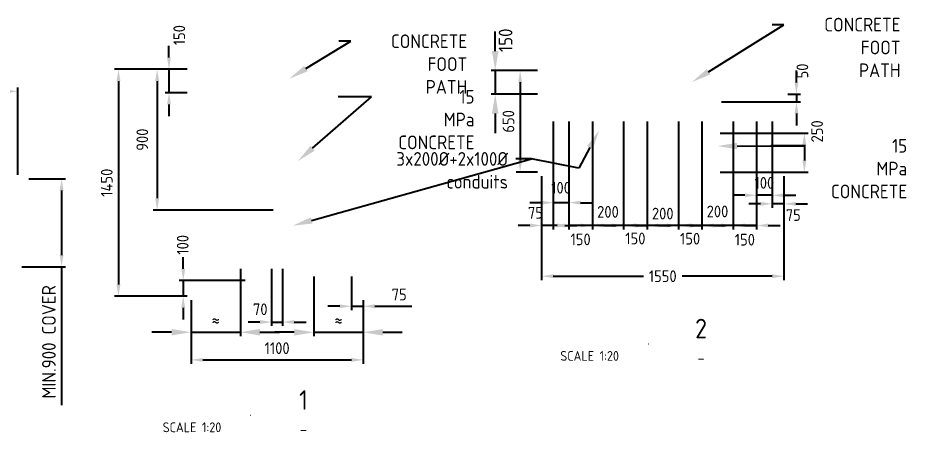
# Paper-space layout 'SHEET (5)' of a CAD drawing. Header units: metres. Extents: x -9 to 1337, y -9 to 581.
# Drawn here: x 1238.62 to 1244.31, y 65.1 to 67.75 of the extents above; entities that cross this region are included whole.
import ezdxf
from ezdxf import colors
from ezdxf.entities.mleader import LeaderData, LeaderLine
from ezdxf.enums import TextEntityAlignment as Align
from ezdxf.math import Vec2, Vec3

# ---------------------------------------------------------------- set-up
doc = ezdxf.new("R2010")
doc.units = ezdxf.units.M
for name, color, linetype in [('_symbol', 7, 'Continuous'), ('_User Miscellaneous1', 7, 'Continuous'), ('_User Miscellaneous1 @ 0.025', 7, 'Continuous'), ('C-ANNO-TEXT-WIPE', 7, 'Continuous')]:
    doc.layers.add(name, color=color, linetype=linetype)
doc.layers.add('C-ANNO-TEXT', color=254, linetype='Continuous', lineweight=0)
doc.styles.add('IsoCP', font='isocp.shx')
doc.dimstyles.new('NWRL Standard', dxfattribs={"dimtxt": 3.5, "dimasz": 3, "dimexe": 1, "dimexo": 1, "dimgap": 1.5, "dimtad": 1, "dimdec": 0, "dimlfac": 1000, "dimzin": 0, "dimdsep": 46, "dimtxsty": 'IsoCP', "dimcen": 0, "dimdle": 2, "dimclrd": 256, "dimclre": 256, "dimclrt": 7, "dimadec": 0, "dimazin": 0, "dimtfac": 1, "dimtdec": 0, "dimtmove": 0, "dimatfit": 2, "dimfxl": 1, "dimtolj": 1, "dimtzin": 0, "dimarcsym": 0})

# ---------------------------------------------------------------- blocks, each defined once
blk = doc.blocks.new('*D204')
at = {"layer": '_User Miscellaneous1', "lineweight": -2, "transparency": 16777216}
for p, q in [((1239.7067, 67.4233), (1239.2425, 67.4233)), ((1239.2675, 67.3483), (1239.2675, 66.0481)), ((1239.7067, 65.9731), (1239.2425, 65.9731))]:
    blk.add_line(p, q, dxfattribs=at)
at = {"layer": '_User Miscellaneous1', "transparency": 16777216}
for points in [[(1239.255, 67.3483), (1239.28, 67.3483), (1239.2675, 67.4233)], [(1239.255, 66.0481), (1239.28, 66.0481), (1239.2675, 65.9731)]]:
    blk.add_solid(points, dxfattribs=at)
at = {"layer": 'Defpoints', "color": 0, "transparency": 16777216}
for p in [(1239.7317, 67.4233), (1239.2675, 65.9731), (1239.7317, 65.9731)]:
    blk.add_point(p, dxfattribs=at)
at = {"layer": '_User Miscellaneous1', "color": 7, "transparency": 16777216, "insert": (1239.1925, 66.6982), "char_height": 0.075, "attachment_point": 5, "rotation": 90, "style": 'IsoCP'}
blk.add_mtext('\\A1;1450', dxfattribs=at)
blk = doc.blocks.new('*D205')
at = {"layer": '_User Miscellaneous1', "lineweight": -2, "transparency": 16777216}
for p, q in [((1239.5903, 67.4983), (1239.5903, 67.5733)), ((1239.7067, 67.4233), (1239.5653, 67.4233)), ((1239.5903, 67.4233), (1239.5903, 67.2733)), ((1239.7067, 67.2733), (1239.5653, 67.2733)), ((1239.5903, 67.1983), (1239.5903, 67.1233))]:
    blk.add_line(p, q, dxfattribs=at)
at = {"layer": '_User Miscellaneous1', "transparency": 16777216}
for points in [[(1239.5778, 67.4983), (1239.6028, 67.4983), (1239.5903, 67.4233)], [(1239.5778, 67.1983), (1239.6028, 67.1983), (1239.5903, 67.2733)]]:
    blk.add_solid(points, dxfattribs=at)
at = {"layer": 'Defpoints', "color": 0, "transparency": 16777216}
for p in [(1239.7317, 67.4233), (1239.5903, 67.2733), (1239.7317, 67.2733)]:
    blk.add_point(p, dxfattribs=at)
at = {"layer": '_User Miscellaneous1', "color": 7, "transparency": 16777216, "insert": (1239.656, 67.6417), "char_height": 0.075, "attachment_point": 5, "rotation": 90, "style": 'IsoCP'}
blk.add_mtext('\\A1;150', dxfattribs=at)
blk = doc.blocks.new('*D206')
at = {"layer": '_User Miscellaneous1', "lineweight": -2, "transparency": 16777216}
for p, q in [((1239.6814, 66.1481), (1239.6814, 66.2231)), ((1240.0764, 66.0731), (1239.6564, 66.0731)), ((1239.6814, 66.0731), (1239.6814, 65.9731)), ((1239.7067, 65.9731), (1239.6564, 65.9731)), ((1239.6814, 65.8981), (1239.6814, 65.8231))]:
    blk.add_line(p, q, dxfattribs=at)
at = {"layer": '_User Miscellaneous1', "transparency": 16777216}
for points in [[(1239.6689, 66.1481), (1239.6939, 66.1481), (1239.6814, 66.0731)], [(1239.6689, 65.8981), (1239.6939, 65.8981), (1239.6814, 65.9731)]]:
    blk.add_solid(points, dxfattribs=at)
at = {"layer": 'Defpoints', "color": 0, "transparency": 16777216}
for p in [(1240.1014, 66.0731), (1239.6814, 65.9731), (1239.7317, 65.9731)]:
    blk.add_point(p, dxfattribs=at)
at = {"layer": '_User Miscellaneous1', "color": 7, "transparency": 16777216, "insert": (1239.6781, 66.3013), "char_height": 0.075, "attachment_point": 5, "rotation": 90, "style": 'IsoCP'}
blk.add_mtext('\\A1;100', dxfattribs=at)
blk = doc.blocks.new('*D207')
at = {"layer": '_User Miscellaneous1', "lineweight": -2, "transparency": 16777216}
for p, q in [((1241.9469, 67.4152), (1241.8104, 67.4152)), ((1241.8354, 67.3402), (1241.8354, 66.8405)), ((1241.9471, 66.7655), (1241.8104, 66.7655))]:
    blk.add_line(p, q, dxfattribs=at)
at = {"layer": '_User Miscellaneous1', "transparency": 16777216}
for points in [[(1241.8229, 67.3402), (1241.8479, 67.3402), (1241.8354, 67.4152)], [(1241.8229, 66.8405), (1241.8479, 66.8405), (1241.8354, 66.7655)]]:
    blk.add_solid(points, dxfattribs=at)
at = {"layer": 'Defpoints', "color": 0, "transparency": 16777216}
for p in [(1241.9719, 67.4152), (1241.8354, 66.7655), (1241.9721, 66.7655)]:
    blk.add_point(p, dxfattribs=at)
at = {"layer": '_User Miscellaneous1', "color": 7, "transparency": 16777216, "insert": (1241.7604, 67.0903), "char_height": 0.075, "attachment_point": 5, "rotation": 90, "style": 'IsoCP'}
blk.add_mtext('\\A1;650', dxfattribs=at)
blk = doc.blocks.new('*D208')
at = {"layer": '_User Miscellaneous1', "lineweight": -2, "transparency": 16777216}
for p, q in [((1241.9719, 66.7405), (1241.9719, 66.0753)), ((1243.5219, 66.7405), (1243.5219, 66.0753)), ((1242.0469, 66.1003), (1242.6231, 66.1003)), ((1243.4469, 66.1003), (1242.8707, 66.1003))]:
    blk.add_line(p, q, dxfattribs=at)
at = {"layer": '_User Miscellaneous1', "transparency": 16777216}
for points in [[(1242.0469, 66.1128), (1242.0469, 66.0878), (1241.9719, 66.1003)], [(1243.4469, 66.1128), (1243.4469, 66.0878), (1243.5219, 66.1003)]]:
    blk.add_solid(points, dxfattribs=at)
at = {"layer": 'Defpoints', "color": 0, "transparency": 16777216}
for p in [(1241.9719, 66.7655), (1243.5219, 66.7655), (1243.5219, 66.1003)]:
    blk.add_point(p, dxfattribs=at)
at = {"layer": '_User Miscellaneous1', "color": 7, "transparency": 16777216, "insert": (1242.7469, 66.1003), "char_height": 0.075, "attachment_point": 5, "style": 'IsoCP'}
blk.add_mtext('\\A1;1550', dxfattribs=at)
blk = doc.blocks.new('*D209')
at = {"layer": '_User Miscellaneous1', "lineweight": -2, "transparency": 16777216}
for p, q in [((1239.7317, 65.9481), (1239.7317, 65.5402)), ((1240.8317, 65.9481), (1240.8317, 65.5402)), ((1239.8067, 65.5652), (1240.7567, 65.5652))]:
    blk.add_line(p, q, dxfattribs=at)
at = {"layer": '_User Miscellaneous1', "transparency": 16777216}
for points in [[(1239.8067, 65.5777), (1239.8067, 65.5527), (1239.7317, 65.5652)], [(1240.7567, 65.5777), (1240.7567, 65.5527), (1240.8317, 65.5652)]]:
    blk.add_solid(points, dxfattribs=at)
at = {"layer": 'Defpoints', "color": 0, "transparency": 16777216}
for p in [(1239.7317, 65.9731), (1240.8317, 65.9731), (1240.8317, 65.5652)]:
    blk.add_point(p, dxfattribs=at)
at = {"layer": '_User Miscellaneous1', "color": 7, "transparency": 16777216, "insert": (1240.2817, 65.6402), "char_height": 0.075, "attachment_point": 5, "style": 'IsoCP'}
blk.add_mtext('\\A1;1100', dxfattribs=at)
blk = doc.blocks.new('*D210')
at = {"layer": '_User Miscellaneous1', "lineweight": -2, "transparency": 16777216}
for p, q in [((1243.1142, 67.0155), (1243.6774, 67.0155)), ((1243.6524, 66.9405), (1243.6524, 66.8402)), ((1243.1142, 66.7652), (1243.6774, 66.7652))]:
    blk.add_line(p, q, dxfattribs=at)
at = {"layer": '_User Miscellaneous1', "transparency": 16777216}
for points in [[(1243.6399, 66.9405), (1243.6649, 66.9405), (1243.6524, 67.0155)], [(1243.6399, 66.8402), (1243.6649, 66.8402), (1243.6524, 66.7652)]]:
    blk.add_solid(points, dxfattribs=at)
at = {"layer": 'Defpoints', "color": 0, "transparency": 16777216}
for p in [(1243.0892, 67.0155), (1243.0892, 66.7652), (1243.6524, 66.7652)]:
    blk.add_point(p, dxfattribs=at)
at = {"layer": '_User Miscellaneous1', "color": 7, "transparency": 16777216, "insert": (1243.7336, 67.0265), "char_height": 0.075, "attachment_point": 5, "rotation": 90, "style": 'IsoCP'}
blk.add_mtext('\\A1;250', dxfattribs=at)
blk = doc.blocks.new('*D211')
at = {"layer": '_User Miscellaneous1', "lineweight": -2, "transparency": 16777216}
for p, q in [((1243.4469, 67.0902), (1243.4469, 66.5382)), ((1243.5219, 66.7405), (1243.5219, 66.5382)), ((1243.3719, 66.5632), (1243.2969, 66.5632)), ((1243.5219, 66.5632), (1243.4469, 66.5632)), ((1243.5969, 66.5632), (1243.6719, 66.5632))]:
    blk.add_line(p, q, dxfattribs=at)
at = {"layer": '_User Miscellaneous1', "transparency": 16777216}
for points in [[(1243.3719, 66.5757), (1243.3719, 66.5507), (1243.4469, 66.5632)], [(1243.5969, 66.5757), (1243.5969, 66.5507), (1243.5219, 66.5632)]]:
    blk.add_solid(points, dxfattribs=at)
at = {"layer": 'Defpoints', "color": 0, "transparency": 16777216}
for p in [(1243.4469, 67.1152), (1243.5219, 66.7655), (1243.4469, 66.5632)]:
    blk.add_point(p, dxfattribs=at)
at = {"layer": '_User Miscellaneous1', "color": 7, "transparency": 16777216, "insert": (1243.5815, 66.4914), "char_height": 0.075, "attachment_point": 5, "style": 'IsoCP'}
blk.add_mtext('\\A1;75', dxfattribs=at)
blk = doc.blocks.new('*D212')
at = {"layer": '_User Miscellaneous1', "lineweight": -2, "transparency": 16777216}
for p, q in [((1243.3469, 67.0902), (1243.3469, 66.5926)), ((1243.4469, 67.0902), (1243.4469, 66.5926)), ((1243.2719, 66.6176), (1243.1969, 66.6176)), ((1243.4469, 66.6176), (1243.3469, 66.6176)), ((1243.5219, 66.6176), (1243.5969, 66.6176))]:
    blk.add_line(p, q, dxfattribs=at)
at = {"layer": '_User Miscellaneous1', "transparency": 16777216}
for points in [[(1243.2719, 66.6301), (1243.2719, 66.6051), (1243.3469, 66.6176)], [(1243.5219, 66.6301), (1243.5219, 66.6051), (1243.4469, 66.6176)]]:
    blk.add_solid(points, dxfattribs=at)
at = {"layer": 'Defpoints', "color": 0, "transparency": 16777216}
for p in [(1243.3469, 67.1152), (1243.4469, 67.1152), (1243.3469, 66.6176)]:
    blk.add_point(p, dxfattribs=at)
at = {"layer": '_User Miscellaneous1', "color": 7, "transparency": 16777216, "insert": (1243.3969, 66.6972), "char_height": 0.075, "attachment_point": 5, "style": 'IsoCP'}
blk.add_mtext('\\A1;100', dxfattribs=at)
blk = doc.blocks.new('*D213')
at = {"layer": '_User Miscellaneous1', "lineweight": -2, "transparency": 16777216}
for p, q in [((1243.1969, 67.0902), (1243.1969, 66.3995)), ((1243.3469, 66.9905), (1243.3469, 66.3995)), ((1243.1219, 66.4245), (1243.0469, 66.4245)), ((1243.3469, 66.4245), (1243.1969, 66.4245)), ((1243.4219, 66.4245), (1243.4969, 66.4245))]:
    blk.add_line(p, q, dxfattribs=at)
at = {"layer": '_User Miscellaneous1', "transparency": 16777216}
for points in [[(1243.1219, 66.437), (1243.1219, 66.412), (1243.1969, 66.4245)], [(1243.4219, 66.437), (1243.4219, 66.412), (1243.3469, 66.4245)]]:
    blk.add_solid(points, dxfattribs=at)
at = {"layer": 'Defpoints', "color": 0, "transparency": 16777216}
for p in [(1243.1969, 67.1152), (1243.3469, 67.0155), (1243.1969, 66.4245)]:
    blk.add_point(p, dxfattribs=at)
at = {"layer": '_User Miscellaneous1', "color": 7, "transparency": 16777216, "insert": (1243.2719, 66.3339), "char_height": 0.075, "attachment_point": 5, "style": 'IsoCP'}
blk.add_mtext('\\A1;150', dxfattribs=at)
blk = doc.blocks.new('*D214')
at = {"layer": '_User Miscellaneous1', "lineweight": -2, "transparency": 16777216}
for p, q in [((1242.9969, 67.0902), (1242.9969, 66.3995)), ((1243.1969, 67.0902), (1243.1969, 66.3995)), ((1242.9219, 66.4245), (1242.8469, 66.4245)), ((1243.1969, 66.4245), (1242.9969, 66.4245)), ((1243.2719, 66.4245), (1243.3469, 66.4245))]:
    blk.add_line(p, q, dxfattribs=at)
at = {"layer": '_User Miscellaneous1', "transparency": 16777216}
for points in [[(1242.9219, 66.437), (1242.9219, 66.412), (1242.9969, 66.4245)], [(1243.2719, 66.437), (1243.2719, 66.412), (1243.1969, 66.4245)]]:
    blk.add_solid(points, dxfattribs=at)
at = {"layer": 'Defpoints', "color": 0, "transparency": 16777216}
for p in [(1242.9969, 67.1152), (1243.1969, 67.1152), (1242.9969, 66.4245)]:
    blk.add_point(p, dxfattribs=at)
at = {"layer": '_User Miscellaneous1', "color": 7, "transparency": 16777216, "insert": (1243.0969, 66.5143), "char_height": 0.075, "attachment_point": 5, "style": 'IsoCP'}
blk.add_mtext('\\A1;200', dxfattribs=at)
blk = doc.blocks.new('*D215')
at = {"layer": '_User Miscellaneous1', "lineweight": -2, "transparency": 16777216}
for p, q in [((1242.8469, 67.0902), (1242.8469, 66.3995)), ((1242.9969, 67.0902), (1242.9969, 66.3995)), ((1242.7719, 66.4245), (1242.6969, 66.4245)), ((1242.9969, 66.4245), (1242.8469, 66.4245)), ((1243.0719, 66.4245), (1243.1469, 66.4245))]:
    blk.add_line(p, q, dxfattribs=at)
at = {"layer": '_User Miscellaneous1', "transparency": 16777216}
for points in [[(1242.7719, 66.437), (1242.7719, 66.412), (1242.8469, 66.4245)], [(1243.0719, 66.437), (1243.0719, 66.412), (1242.9969, 66.4245)]]:
    blk.add_solid(points, dxfattribs=at)
at = {"layer": 'Defpoints', "color": 0, "transparency": 16777216}
for p in [(1242.8469, 67.1152), (1242.9969, 67.1152), (1242.8469, 66.4245)]:
    blk.add_point(p, dxfattribs=at)
at = {"layer": '_User Miscellaneous1', "color": 7, "transparency": 16777216, "insert": (1242.9219, 66.3402), "char_height": 0.075, "attachment_point": 5, "style": 'IsoCP'}
blk.add_mtext('\\A1;150', dxfattribs=at)
blk = doc.blocks.new('*D216')
at = {"layer": '_User Miscellaneous1', "lineweight": -2, "transparency": 16777216}
for p, q in [((1242.6469, 67.0902), (1242.6469, 66.3996)), ((1242.8469, 67.0902), (1242.8469, 66.3996)), ((1242.5719, 66.4246), (1242.4969, 66.4246)), ((1242.8469, 66.4246), (1242.6469, 66.4246)), ((1242.9219, 66.4246), (1242.9969, 66.4246))]:
    blk.add_line(p, q, dxfattribs=at)
at = {"layer": '_User Miscellaneous1', "transparency": 16777216}
for points in [[(1242.5719, 66.4371), (1242.5719, 66.4121), (1242.6469, 66.4246)], [(1242.9219, 66.4371), (1242.9219, 66.4121), (1242.8469, 66.4246)]]:
    blk.add_solid(points, dxfattribs=at)
at = {"layer": 'Defpoints', "color": 0, "transparency": 16777216}
for p in [(1242.6469, 67.1152), (1242.8469, 67.1152), (1242.6469, 66.4246)]:
    blk.add_point(p, dxfattribs=at)
at = {"layer": '_User Miscellaneous1', "color": 7, "transparency": 16777216, "insert": (1242.7469, 66.5007), "char_height": 0.075, "attachment_point": 5, "style": 'IsoCP'}
blk.add_mtext('\\A1;200', dxfattribs=at)
blk = doc.blocks.new('*D217')
at = {"layer": '_User Miscellaneous1', "lineweight": -2, "transparency": 16777216}
for p, q in [((1242.4969, 67.0902), (1242.4969, 66.3996)), ((1242.6469, 67.0902), (1242.6469, 66.3996)), ((1242.4219, 66.4246), (1242.3469, 66.4246)), ((1242.6469, 66.4246), (1242.4969, 66.4246)), ((1242.7219, 66.4246), (1242.7969, 66.4246))]:
    blk.add_line(p, q, dxfattribs=at)
at = {"layer": '_User Miscellaneous1', "transparency": 16777216}
for points in [[(1242.4219, 66.4371), (1242.4219, 66.4121), (1242.4969, 66.4246)], [(1242.7219, 66.4371), (1242.7219, 66.4121), (1242.6469, 66.4246)]]:
    blk.add_solid(points, dxfattribs=at)
at = {"layer": 'Defpoints', "color": 0, "transparency": 16777216}
for p in [(1242.4969, 67.1152), (1242.6469, 67.1152), (1242.4969, 66.4246)]:
    blk.add_point(p, dxfattribs=at)
at = {"layer": '_User Miscellaneous1', "color": 7, "transparency": 16777216, "insert": (1242.5719, 66.3416), "char_height": 0.075, "attachment_point": 5, "style": 'IsoCP'}
blk.add_mtext('\\A1;150', dxfattribs=at)
blk = doc.blocks.new('*D218')
at = {"layer": '_User Miscellaneous1', "lineweight": -2, "transparency": 16777216}
for p, q in [((1242.2969, 67.0902), (1242.2969, 66.3996)), ((1242.4969, 67.0902), (1242.4969, 66.3996)), ((1242.2219, 66.4246), (1242.1469, 66.4246)), ((1242.4969, 66.4246), (1242.2969, 66.4246)), ((1242.5719, 66.4246), (1242.6469, 66.4246))]:
    blk.add_line(p, q, dxfattribs=at)
at = {"layer": '_User Miscellaneous1', "transparency": 16777216}
for points in [[(1242.2219, 66.4371), (1242.2219, 66.4121), (1242.2969, 66.4246)], [(1242.5719, 66.4371), (1242.5719, 66.4121), (1242.4969, 66.4246)]]:
    blk.add_solid(points, dxfattribs=at)
at = {"layer": 'Defpoints', "color": 0, "transparency": 16777216}
for p in [(1242.2969, 67.1152), (1242.4969, 67.1152), (1242.2969, 66.4246)]:
    blk.add_point(p, dxfattribs=at)
at = {"layer": '_User Miscellaneous1', "color": 7, "transparency": 16777216, "insert": (1242.3969, 66.5119), "char_height": 0.075, "attachment_point": 5, "style": 'IsoCP'}
blk.add_mtext('\\A1;200', dxfattribs=at)
blk = doc.blocks.new('*D219')
at = {"layer": '_User Miscellaneous1', "lineweight": -2, "transparency": 16777216}
for p, q in [((1242.1469, 67.0902), (1242.1469, 66.3996)), ((1242.2969, 67.0902), (1242.2969, 66.3996)), ((1242.0719, 66.4246), (1241.9969, 66.4246)), ((1242.2969, 66.4246), (1242.1469, 66.4246)), ((1242.3719, 66.4246), (1242.4469, 66.4246))]:
    blk.add_line(p, q, dxfattribs=at)
at = {"layer": '_User Miscellaneous1', "transparency": 16777216}
for points in [[(1242.0719, 66.4371), (1242.0719, 66.4121), (1242.1469, 66.4246)], [(1242.3719, 66.4371), (1242.3719, 66.4121), (1242.2969, 66.4246)]]:
    blk.add_solid(points, dxfattribs=at)
at = {"layer": 'Defpoints', "color": 0, "transparency": 16777216}
for p in [(1242.1469, 67.1152), (1242.2969, 67.1152), (1242.1469, 66.4246)]:
    blk.add_point(p, dxfattribs=at)
at = {"layer": '_User Miscellaneous1', "color": 7, "transparency": 16777216, "insert": (1242.2219, 66.3358), "char_height": 0.075, "attachment_point": 5, "style": 'IsoCP'}
blk.add_mtext('\\A1;150', dxfattribs=at)
blk = doc.blocks.new('*D220')
at = {"layer": '_User Miscellaneous1', "lineweight": -2, "transparency": 16777216}
for p, q in [((1242.0469, 67.0902), (1242.0469, 66.5455)), ((1242.1469, 67.0902), (1242.1469, 66.5455)), ((1241.9719, 66.5705), (1241.8969, 66.5705)), ((1242.1469, 66.5705), (1242.0469, 66.5705)), ((1242.2219, 66.5705), (1242.2969, 66.5705))]:
    blk.add_line(p, q, dxfattribs=at)
at = {"layer": '_User Miscellaneous1', "transparency": 16777216}
for points in [[(1241.9719, 66.583), (1241.9719, 66.558), (1242.0469, 66.5705)], [(1242.2219, 66.583), (1242.2219, 66.558), (1242.1469, 66.5705)]]:
    blk.add_solid(points, dxfattribs=at)
at = {"layer": 'Defpoints', "color": 0, "transparency": 16777216}
for p in [(1242.0469, 67.1152), (1242.1469, 67.1152), (1242.0469, 66.5705)]:
    blk.add_point(p, dxfattribs=at)
at = {"layer": '_User Miscellaneous1', "color": 7, "transparency": 16777216, "insert": (1242.0969, 66.6662), "char_height": 0.075, "attachment_point": 5, "style": 'IsoCP'}
blk.add_mtext('\\A1;100', dxfattribs=at)
blk = doc.blocks.new('*D221')
at = {"layer": '_User Miscellaneous1', "lineweight": -2, "transparency": 16777216}
for p, q in [((1242.0469, 67.0902), (1242.0469, 66.3996)), ((1241.9719, 66.7405), (1241.9719, 66.3996)), ((1241.8969, 66.4246), (1241.8219, 66.4246)), ((1242.0469, 66.4246), (1241.9719, 66.4246)), ((1242.1219, 66.4246), (1242.1969, 66.4246))]:
    blk.add_line(p, q, dxfattribs=at)
at = {"layer": '_User Miscellaneous1', "transparency": 16777216}
for points in [[(1241.8969, 66.4371), (1241.8969, 66.4121), (1241.9719, 66.4246)], [(1242.1219, 66.4371), (1242.1219, 66.4121), (1242.0469, 66.4246)]]:
    blk.add_solid(points, dxfattribs=at)
at = {"layer": 'Defpoints', "color": 0, "transparency": 16777216}
for p in [(1242.0469, 67.1152), (1241.9719, 66.7655), (1241.9719, 66.4246)]:
    blk.add_point(p, dxfattribs=at)
at = {"layer": '_User Miscellaneous1', "color": 7, "transparency": 16777216, "insert": (1241.933, 66.5058), "char_height": 0.075, "attachment_point": 5, "style": 'IsoCP'}
blk.add_mtext('\\A1;75', dxfattribs=at)
blk = doc.blocks.new('*D222')
at = {"layer": '_User Miscellaneous1', "lineweight": -2, "transparency": 16777216}
for p, q in [((1241.676, 67.5402), (1241.676, 67.6652)), ((1241.9469, 67.4152), (1241.651, 67.4152)), ((1241.676, 67.4152), (1241.676, 67.2652)), ((1241.9469, 67.2652), (1241.651, 67.2652)), ((1241.676, 67.1402), (1241.676, 67.0152))]:
    blk.add_line(p, q, dxfattribs=at)
at = {"layer": '_User Miscellaneous1', "transparency": 16777216}
for points in [[(1241.6552, 67.5402), (1241.6969, 67.5402), (1241.676, 67.4152)], [(1241.6552, 67.1402), (1241.6969, 67.1402), (1241.676, 67.2652)]]:
    blk.add_solid(points, dxfattribs=at)
at = {"layer": 'Defpoints', "color": 0, "transparency": 16777216}
for p in [(1241.9719, 67.4152), (1241.676, 67.2652), (1241.9719, 67.2652)]:
    blk.add_point(p, dxfattribs=at)
at = {"layer": '_User Miscellaneous1', "color": 7, "transparency": 16777216, "insert": (1241.7421, 67.6089), "char_height": 0.0875, "attachment_point": 5, "rotation": 90, "style": 'IsoCP'}
blk.add_mtext('\\A1;150', dxfattribs=at)
blk = doc.blocks.new('*D223')
at = {"layer": '_User Miscellaneous1', "lineweight": -2, "transparency": 16777216}
for p, q in [((1239.7067, 67.4233), (1239.4896, 67.4233)), ((1239.5146, 67.3483), (1239.5146, 66.5983)), ((1240.2567, 66.5233), (1239.4896, 66.5233))]:
    blk.add_line(p, q, dxfattribs=at)
at = {"layer": '_User Miscellaneous1', "transparency": 16777216}
for points in [[(1239.5021, 67.3483), (1239.5271, 67.3483), (1239.5146, 67.4233)], [(1239.5021, 66.5983), (1239.5271, 66.5983), (1239.5146, 66.5233)]]:
    blk.add_solid(points, dxfattribs=at)
at = {"layer": 'Defpoints', "color": 0, "transparency": 16777216}
for p in [(1239.7317, 67.4233), (1239.5146, 66.5233), (1240.2817, 66.5233)]:
    blk.add_point(p, dxfattribs=at)
at = {"layer": '_User Miscellaneous1', "color": 7, "transparency": 16777216, "insert": (1239.4197, 66.9733), "char_height": 0.075, "attachment_point": 5, "rotation": 90, "style": 'IsoCP'}
blk.add_mtext('\\A1;900', dxfattribs=at)
blk = doc.blocks.new('*D224')
at = {"layer": '_User Miscellaneous1', "lineweight": -2, "transparency": 16777216}
for p, q in [((1240.2466, 66.1481), (1240.2466, 65.7824)), ((1240.3167, 66.1481), (1240.3167, 65.7824)), ((1240.1716, 65.8074), (1240.0966, 65.8074)), ((1240.2466, 65.8074), (1240.3167, 65.8074)), ((1240.3917, 65.8074), (1240.4667, 65.8074))]:
    blk.add_line(p, q, dxfattribs=at)
at = {"layer": '_User Miscellaneous1', "transparency": 16777216}
for points in [[(1240.1716, 65.8199), (1240.1716, 65.7949), (1240.2466, 65.8074)], [(1240.3917, 65.8199), (1240.3917, 65.7949), (1240.3167, 65.8074)]]:
    blk.add_solid(points, dxfattribs=at)
at = {"layer": 'Defpoints', "color": 0, "transparency": 16777216}
for p in [(1240.2466, 66.1731), (1240.3167, 66.1731), (1240.3167, 65.8074)]:
    blk.add_point(p, dxfattribs=at)
at = {"layer": '_User Miscellaneous1', "color": 7, "transparency": 16777216, "insert": (1240.1737, 65.8889), "char_height": 0.075, "attachment_point": 5, "style": 'IsoCP'}
blk.add_mtext('\\A1;70', dxfattribs=at)
blk = doc.blocks.new('*D225')
at = {"layer": '_User Miscellaneous1', "lineweight": -2, "transparency": 16777216}
for p, q in [((1240.7567, 66.0979), (1240.7567, 65.8831)), ((1240.6817, 65.9081), (1240.6067, 65.9081)), ((1240.7567, 65.9081), (1240.8317, 65.9081)), ((1240.8317, 65.9481), (1240.8317, 65.8831)), ((1240.9067, 65.9081), (1241.1423, 65.9081))]:
    blk.add_line(p, q, dxfattribs=at)
at = {"layer": '_User Miscellaneous1', "transparency": 16777216}
for points in [[(1240.6817, 65.9206), (1240.6817, 65.8956), (1240.7567, 65.9081)], [(1240.9067, 65.9206), (1240.9067, 65.8956), (1240.8317, 65.9081)]]:
    blk.add_solid(points, dxfattribs=at)
at = {"layer": 'Defpoints', "color": 0, "transparency": 16777216}
for p in [(1240.7567, 66.1229), (1240.8317, 65.9731), (1240.8317, 65.9081)]:
    blk.add_point(p, dxfattribs=at)
at = {"layer": '_User Miscellaneous1', "color": 7, "transparency": 16777216, "insert": (1241.062, 65.9831), "char_height": 0.075, "attachment_point": 5, "style": 'IsoCP'}
blk.add_mtext('\\A1;75', dxfattribs=at)
blk = doc.blocks.new('*D226')
at = {"layer": '_User Miscellaneous1', "lineweight": -2, "transparency": 16777216}
for p, q in [((1240.5167, 66.0981), (1240.5167, 65.7167)), ((1240.8317, 65.9481), (1240.8317, 65.7167)), ((1240.3917, 65.7417), (1240.2667, 65.7417)), ((1240.5167, 65.7417), (1240.8317, 65.7417)), ((1240.9567, 65.7417), (1241.0817, 65.7417))]:
    blk.add_line(p, q, dxfattribs=at)
at = {"layer": '_User Miscellaneous1', "transparency": 16777216}
for points in [[(1240.3917, 65.7626), (1240.3917, 65.7209), (1240.5167, 65.7417)], [(1240.9567, 65.7626), (1240.9567, 65.7209), (1240.8317, 65.7417)]]:
    blk.add_solid(points, dxfattribs=at)
at = {"layer": 'Defpoints', "color": 0, "transparency": 16777216}
for p in [(1240.5167, 66.1231), (1240.8317, 65.9731), (1240.8317, 65.7417)]:
    blk.add_point(p, dxfattribs=at)
at = {"layer": '_User Miscellaneous1', "color": 7, "transparency": 16777216, "insert": (1240.6742, 65.823), "char_height": 0.0875, "attachment_point": 5, "style": 'IsoCP'}
blk.add_mtext('\\A1;≈', dxfattribs=at)
blk = doc.blocks.new('*D227')
at = {"layer": '_User Miscellaneous1', "lineweight": -2, "transparency": 16777216}
for p, q in [((1240.0466, 66.1481), (1240.0466, 65.7172)), ((1239.7317, 65.9481), (1239.7317, 65.7172)), ((1239.6067, 65.7422), (1239.4817, 65.7422)), ((1239.7317, 65.7422), (1240.0466, 65.7422)), ((1240.1716, 65.7422), (1240.2966, 65.7422))]:
    blk.add_line(p, q, dxfattribs=at)
at = {"layer": '_User Miscellaneous1', "transparency": 16777216}
for points in [[(1239.6067, 65.763), (1239.6067, 65.7214), (1239.7317, 65.7422)], [(1240.1716, 65.763), (1240.1716, 65.7214), (1240.0466, 65.7422)]]:
    blk.add_solid(points, dxfattribs=at)
at = {"layer": 'Defpoints', "color": 0, "transparency": 16777216}
for p in [(1240.0466, 66.1731), (1239.7317, 65.9731), (1240.0466, 65.7422)]:
    blk.add_point(p, dxfattribs=at)
at = {"layer": '_User Miscellaneous1', "color": 7, "transparency": 16777216, "insert": (1239.8891, 65.8234), "char_height": 0.0875, "attachment_point": 5, "style": 'IsoCP'}
blk.add_mtext('\\A1;≈', dxfattribs=at)
blk = doc.blocks.new('sym_section')
at = {"layer": 'C-ANNO-TEXT', "color": 1}
blk.add_line((0.04, 0), (0, 0), dxfattribs=at)
blk.add_circle((0.04, 0), 0.009, dxfattribs=at)
at = {"layer": 'C-ANNO-TEXT', "color": 1, "style": 'IsoCP'}
blk.add_text('SECTION', height=0.005, dxfattribs=at).set_placement((0, 0))
blk.add_attdef('PREFIX', text='', height=0.005, dxfattribs=at).set_placement((0, 0), align=Align.RIGHT)
blk.add_attdef('SECTION-LETTER', text='', height=0.005, dxfattribs=at).set_placement((0.04, 0), align=Align.MIDDLE)
for height in [0.005, 0.000005]:
    blk.add_attdef('SUFFIX', (0.04, 0), '', height=height, dxfattribs=at)
at = {"layer": 'C-ANNO-TEXT', "style": 'IsoCP'}
blk.add_attdef('SCALE', (0, -0.01), '', height=0.0035, dxfattribs=at)
at = {"layer": 'C-ANNO-TEXT', "color": 7, "style": 'IsoCP'}
blk.add_attdef('PLAN-NO.', text='', height=0.0025, dxfattribs=at).set_placement((0.04, 0), align=Align.MIDDLE)
blk = doc.blocks.new('*D255')
at = {"layer": '_User Miscellaneous1', "lineweight": -2, "transparency": 16777216}
for p, q in [((1243.6017, 67.3399), (1243.6017, 67.4149)), ((1243.1219, 67.2149), (1243.6267, 67.2149)), ((1243.5469, 67.2649), (1243.6267, 67.2649)), ((1243.6017, 67.2649), (1243.6017, 67.2149)), ((1243.6017, 67.1399), (1243.6017, 67.0649))]:
    blk.add_line(p, q, dxfattribs=at)
at = {"layer": '_User Miscellaneous1', "transparency": 16777216}
for points in [[(1243.5892, 67.3399), (1243.6142, 67.3399), (1243.6017, 67.2649)], [(1243.5892, 67.1399), (1243.6142, 67.1399), (1243.6017, 67.2149)]]:
    blk.add_solid(points, dxfattribs=at)
at = {"layer": 'Defpoints', "color": 0, "transparency": 16777216}
for p in [(1243.0969, 67.2149), (1243.5219, 67.2649), (1243.6017, 67.2149)]:
    blk.add_point(p, dxfattribs=at)
at = {"layer": '_User Miscellaneous1', "color": 7, "transparency": 16777216, "insert": (1243.6397, 67.4125), "char_height": 0.075, "attachment_point": 5, "rotation": 90, "style": 'IsoCP'}
blk.add_mtext('\\A1;50', dxfattribs=at)
blk = doc.blocks.new('*D265')
at = {"layer": '_User Miscellaneous1', "lineweight": -2, "transparency": 16777216}
for p, q in [((1238.6954, 66.723), (1238.9289, 66.723)), ((1238.9039, 66.648), (1238.9039, 66.2358)), ((1238.6487, 66.1608), (1238.9289, 66.1608)), ((1238.9039, 66.1608), (1238.9039, 65.2755))]:
    blk.add_line(p, q, dxfattribs=at)
at = {"layer": '_User Miscellaneous1', "transparency": 16777216}
for points in [[(1238.8914, 66.648), (1238.9164, 66.648), (1238.9039, 66.723)], [(1238.8914, 66.2358), (1238.9164, 66.2358), (1238.9039, 66.1608)]]:
    blk.add_solid(points, dxfattribs=at)
at = {"layer": 'Defpoints', "color": 0, "transparency": 16777216}
for p in [(1238.6704, 66.723), (1238.6237, 66.1608), (1238.9039, 66.1608)]:
    blk.add_point(p, dxfattribs=at)
at = {"layer": '_User Miscellaneous1', "color": 7, "transparency": 16777216, "insert": (1238.8227, 65.6806), "char_height": 0.0875, "attachment_point": 5, "rotation": 90, "style": 'IsoCP'}
blk.add_mtext('\\A1;MIN.900 COVER', dxfattribs=at)
blk = doc.blocks.new('*D268')
at = {"layer": '_User Miscellaneous1', "lineweight": -2, "transparency": 16777216}
for p, q in [((1235.4629, 67.2823), (1235.5066, 67.3479)), ((1235.5066, 67.3479), (1235.5504, 67.2167)), ((1232.3758, 66.748), (1232.3758, 67.3073)), ((1232.4508, 67.2823), (1235.4629, 67.2823)), ((1235.5504, 67.2167), (1235.5941, 67.2823)), ((1235.5941, 67.2823), (1238.5487, 67.2823)), ((1238.6237, 66.748), (1238.6237, 67.3073))]:
    blk.add_line(p, q, dxfattribs=at)
at = {"layer": '_User Miscellaneous1', "transparency": 16777216}
for points in [[(1232.4508, 67.2948), (1232.4508, 67.2698), (1232.3758, 67.2823)], [(1238.5487, 67.2948), (1238.5487, 67.2698), (1238.6237, 67.2823)]]:
    blk.add_solid(points, dxfattribs=at)
at = {"layer": 'Defpoints', "color": 0, "transparency": 16777216}
for p in [(1238.6237, 67.2823), (1232.3758, 66.723), (1238.6237, 66.723)]:
    blk.add_point(p, dxfattribs=at)
at = {"layer": '_User Miscellaneous1', "color": 7, "transparency": 16777216, "insert": (1235.4998, 67.3636), "char_height": 0.0875, "attachment_point": 5, "style": 'IsoCP'}
blk.add_mtext('\\A1;10000', dxfattribs=at)

psp = doc.layouts.new('SHEET (5)')

# ---------------------------------------------------------------- block references
at = {"layer": '_User Miscellaneous1 @ 0.025'}
ref = psp.add_blockref('sym_section', (1242.6546, 65.66566), dxfattribs=dict(at, xscale=0.02500000000000001, yscale=0.02500000000000001, zscale=0.02500000000000001))
ref.add_attrib('PREFIX', '%%U', dxfattribs={"layer": '_symbol', "color": 1, "height": 0.125, "style": 'IsoCP'}).set_placement((1242.11085, 65.69066), align=Align.BOTTOM_RIGHT)
ref.add_attrib('SECTION-NO.', '2', dxfattribs={"layer": '_symbol', "color": 1, "height": 0.125, "style": 'IsoCP'}).set_placement((1242.9921, 65.76566), align=Align.MIDDLE)
ref.add_attrib('PLAN-NO.', '-', dxfattribs={"layer": '_symbol', "color": 7, "height": 0.075, "style": 'IsoCP'}).set_placement((1242.9921, 65.57816), align=Align.MIDDLE)
ref.add_attrib('SUFFIX', '%%U', dxfattribs={"layer": '_symbol', "color": 1, "height": 0.125, "style": 'IsoCP'}).set_placement((1243.2171, 65.69066), align=Align.BOTTOM_LEFT)
ref.add_attrib('SCALE', 'SCALE 1:20', dxfattribs={"layer": '_symbol', "color": 7, "height": 0.0625, "style": 'IsoCP'}).set_placement((1242.0921, 65.54066), align=Align.BOTTOM_LEFT)
ref = psp.add_blockref('sym_section', (1240.11252, 65.2092), dxfattribs=dict(at, xscale=0.02500000000000001, yscale=0.02500000000000001, zscale=0.02500000000000001))
ref.add_attrib('PREFIX', '%%U', dxfattribs={"layer": '_symbol', "color": 1, "height": 0.125, "style": 'IsoCP'}).set_placement((1239.56877, 65.2342), align=Align.BOTTOM_RIGHT)
ref.add_attrib('SECTION-NO.', '1', dxfattribs={"layer": '_symbol', "color": 1, "height": 0.125, "style": 'IsoCP'}).set_placement((1240.45002, 65.3092), align=Align.MIDDLE)
ref.add_attrib('PLAN-NO.', '-', dxfattribs={"layer": '_symbol', "color": 7, "height": 0.075, "style": 'IsoCP'}).set_placement((1240.45002, 65.1217), align=Align.MIDDLE)
ref.add_attrib('SUFFIX', '%%U', dxfattribs={"layer": '_symbol', "color": 1, "height": 0.125, "style": 'IsoCP'}).set_placement((1240.67502, 65.2342), align=Align.BOTTOM_LEFT)
ref.add_attrib('SCALE', 'SCALE 1:20', dxfattribs={"layer": '_symbol', "color": 7, "height": 0.0625, "style": 'IsoCP'}).set_placement((1239.55002, 65.0842), align=Align.BOTTOM_LEFT)

# ---------------------------------------------------------------- dimensions: what is measured, and where the dimension line sits
at = {"layer": '_User Miscellaneous1'}
for base, p1, p2, picture, middle in [((1239.59026, 67.27329), (1239.73167, 67.42329), (1239.73167, 67.27329), '*D205', (1239.656, 67.64167)), ((1243.60169, 67.21492), (1243.52188, 67.26492), (1243.09688, 67.21492), '*D255', (1243.63972, 67.41245)), ((1239.26749, 65.97311), (1239.73167, 67.42329), (1239.73167, 65.97311), '*D204', (1239.26749, 66.6982)), ((1239.5146, 66.52329), (1239.73167, 67.42329), (1240.28168, 66.52329), '*D223', (1239.4197, 66.97329)), ((1243.65236, 66.76517), (1243.08921, 67.0155), (1243.08921, 66.76517), '*D210', (1243.73361, 67.0265)), ((1239.68137, 65.97311), (1240.10139, 66.07311), (1239.73167, 65.97311), '*D206', (1239.67805, 66.30131))]:
    dim = psp.add_linear_dim(base=base, p1=p1, p2=p2, angle=270, dimstyle='NWRL Standard', override={"dimtxt": 3, "dimtmove": 2}, dxfattribs=at)
    dim.commit()
    dim.dimension.update_dxf_attribs({"geometry": picture, "text_midpoint": middle, "dimtype": 160})
at = {"layer": '_User Miscellaneous1', "color": 7}
dim = psp.add_linear_dim(base=(1241.67602, 67.26517), p1=(1241.97188, 67.41517), p2=(1241.97188, 67.26517), angle=270, dimstyle='NWRL Standard', override={"dimscale": 0.025, "dimasz": 5, "dimtmove": 2}, dxfattribs=at)
dim.commit()
dim.dimension.update_dxf_attribs({"geometry": '*D222', "text_midpoint": (1241.74212, 67.60894), "dimtype": 160})
at = {"layer": '_User Miscellaneous1'}
dim = psp.add_linear_dim(base=(1238.62374, 67.28231), p1=(1232.37579, 66.72302), p2=(1238.62374, 66.72302), text='10000', dimstyle='NWRL Standard', dxfattribs=at)
dim.commit()
dim.dimension.update_dxf_attribs({"geometry": '*D268', "text_midpoint": (1235.49976, 67.36356)})
dim = psp.add_linear_dim(base=(1241.8354, 66.76549), p1=(1241.97188, 67.41517), p2=(1241.97205, 66.76549), angle=270, dimstyle='NWRL Standard', override={"dimtxt": 3, "dimtmove": 2}, dxfattribs=at)
dim.commit()
dim.dimension.update_dxf_attribs({"geometry": '*D207', "text_midpoint": (1241.7604, 67.09033)})
for base, p1, p2, picture, middle in [((1241.97194, 66.42456), (1242.04688, 67.1152), (1241.97194, 66.76549), '*D221', (1241.93303, 66.50581)), ((1242.04688, 66.57048), (1242.14688, 67.1152), (1242.04688, 67.1152), '*D220', (1242.09688, 66.66624)), ((1242.14688, 66.42456), (1242.29688, 67.1152), (1242.14688, 67.1152), '*D219', (1242.22188, 66.33578)), ((1242.29688, 66.42456), (1242.49688, 67.1152), (1242.29688, 67.1152), '*D218', (1242.39688, 66.51186)), ((1242.49688, 66.42456), (1242.64688, 67.1152), (1242.49688, 67.1152), '*D217', (1242.57188, 66.34157)), ((1242.64688, 66.42456), (1242.84688, 67.1152), (1242.64688, 67.1152), '*D216', (1242.74688, 66.50075)), ((1242.84688, 66.42446), (1242.99688, 67.1152), (1242.84688, 67.1152), '*D215', (1242.92188, 66.34021)), ((1242.99688, 66.42446), (1243.19688, 67.1152), (1242.99688, 67.1152), '*D214', (1243.09688, 66.51425)), ((1243.19688, 66.42446), (1243.34688, 67.0155), (1243.19688, 67.1152), '*D213', (1243.27188, 66.3339)), ((1243.34688, 66.61764), (1243.44688, 67.1152), (1243.34688, 67.1152), '*D212', (1243.39688, 66.69721)), ((1243.44688, 66.56321), (1243.52194, 66.76549), (1243.44688, 67.1152), '*D211', (1243.58153, 66.4914)), ((1243.52194, 66.10034), (1241.97194, 66.76549), (1243.52194, 66.76549), '*D208', (1242.74688, 66.10034)), ((1240.31669, 65.80736), (1240.24663, 66.17315), (1240.31669, 66.17314), '*D224', (1240.17373, 65.88885))]:
    dim = psp.add_linear_dim(base=base, p1=p1, p2=p2, dimstyle='NWRL Standard', override={"dimtxt": 3, "dimtmove": 2}, dxfattribs=at)
    dim.commit()
    dim.dimension.update_dxf_attribs({"geometry": picture, "text_midpoint": middle, "dimtype": 160})
at = {"layer": '_User Miscellaneous1', "color": 7}
dim = psp.add_linear_dim(base=(1238.90391, 66.16076), p1=(1238.67035, 66.72302), p2=(1238.62374, 66.16076), angle=270, text='MIN.900 COVER', dimstyle='NWRL Standard', override={"dimscale": 0.025}, dxfattribs=at)
dim.commit()
dim.dimension.update_dxf_attribs({"geometry": '*D265', "text_midpoint": (1238.82266, 65.6806)})
for base, p1, p2, picture, middle in [((1240.04663, 65.74219), (1239.73167, 65.97311), (1240.04663, 66.17311), '*D227', (1239.88915, 65.74219)), ((1240.83167, 65.74173), (1240.51669, 66.12311), (1240.83167, 65.97311), '*D226', (1240.67418, 65.74173))]:
    dim = psp.add_linear_dim(base=base, p1=p1, p2=p2, text='≈', dimstyle='NWRL Standard', override={"dimscale": 0.025, "dimasz": 5}, dxfattribs=at)
    dim.commit()
    dim.dimension.update_dxf_attribs({"geometry": picture, "text_midpoint": middle, "dimtype": 160})
at = {"layer": '_User Miscellaneous1'}
for base, p1, picture, middle in [((1240.83167, 65.90813), (1240.75666, 66.12291), '*D225', (1241.06197, 65.98313)), ((1240.83167, 65.56516), (1239.73167, 65.97311), '*D209', (1240.28167, 65.64016))]:
    dim = psp.add_linear_dim(base=base, p1=p1, p2=(1240.83167, 65.97311), dimstyle='NWRL Standard', override={"dimtxt": 3, "dimtmove": 2}, dxfattribs=at)
    dim.commit()
    dim.dimension.update_dxf_attribs({"geometry": picture, "text_midpoint": middle})

# ---------------------------------------------------------------- leaders
at = {"layer": '_User Miscellaneous1', "color": 7}
ml = psp.add_multileader_mtext('Standard', dxfattribs=at)
ml.set_content('{\\C7;CONCRETE FOOT PATH}', color=2, style='IsoCP')
ml.set_leader_properties(color=7, linetype='ByLayer', lineweight=-1)
ml.build(insert=Vec2(0, 0))
ml.multileader.update_dxf_attribs({"dogleg_length": 4, "arrow_head_size": 0.125, "scale": 0.025})
ctx = ml.context
ctx.base_point, ctx.scale, ctx.char_height, ctx.arrow_head_size, ctx.landing_gap_size, ctx.plane_origin = Vec3(1242.77813, 67.7086), 0.025, 0.0875, 0.125, 0.05, Vec3(1242.66696, 67.26391)
ctx.text_align_type = 2
notes = []
notes.append((ctx, [(1, (1, 1, 0), (1243.52188, 67.7086), (-1, 0), 0.075, [(0, [(1242.93368, 67.34141)], 0, [])])]))
ctx.mtext.insert, ctx.mtext.width, ctx.mtext.alignment, ctx.mtext.flow_direction = Vec3(1244.26688, 67.75238), 0.6857761, 3, 5
ml = psp.add_multileader_mtext('Standard', dxfattribs=at)
ml.set_content('{\\C7;CONCRETE FOOT PATH}', color=2, style='IsoCP')
ml.set_leader_properties(color=7, linetype='ByLayer', lineweight=-1)
ml.build(insert=Vec2(0, 0))
ml.multileader.update_dxf_attribs({"dogleg_length": 4, "arrow_head_size": 0.125, "scale": 0.025})
ctx = ml.context
ctx.base_point, ctx.scale, ctx.char_height, ctx.arrow_head_size, ctx.landing_gap_size, ctx.plane_origin = Vec3(1240.00813, 67.60235), 0.025, 0.0875, 0.125, 0.05, Vec3(1240.3589, 67.36265)
ctx.text_align_type = 2
notes.append((ctx, [(1, (1, 1, 0), (1240.75188, 67.60235), (-1, 0), 0.075, [(0, [(1240.3589, 67.36265)], 0, [])])]))
ctx.mtext.insert, ctx.mtext.width, ctx.mtext.alignment, ctx.mtext.flow_direction = Vec3(1241.49688, 67.64614), 0.6698716, 3, 5
ml = psp.add_multileader_mtext('Standard', dxfattribs=at)
ml.set_content('{\\C7;15 MPa CONCRETE}', color=2, style='IsoCP')
ml.set_leader_properties(color=7, linetype='ByLayer', lineweight=-1)
ml.build(insert=Vec2(0, 0))
ml.multileader.update_dxf_attribs({"dogleg_length": 4, "arrow_head_size": 0.125, "scale": 0.025})
ctx = ml.context
ctx.base_point, ctx.scale, ctx.char_height, ctx.arrow_head_size, ctx.landing_gap_size, ctx.plane_origin = Vec3(1240.06821, 67.24777), 0.025, 0.0875, 0.125, 0.05, Vec3(1240.41449, 66.83637)
ctx.text_align_type = 2
notes.append((ctx, [(1, (1, 1, 0), (1240.88604, 67.24777), (-1, 0), 0.215, [(0, [(1240.41449, 66.83637)], 0, [])])]))
ctx.mtext.insert, ctx.mtext.width, ctx.mtext.alignment, ctx.mtext.flow_direction = Vec3(1241.54354, 67.29152), 0.4323011, 3, 5
ml = psp.add_multileader_mtext('Standard', dxfattribs=at)
ml.set_content('{\\C7;3x200%%C+2x100%%C\\Pconduits}', color=2, style='IsoCP')
ml.set_leader_properties(color=7, linetype='ByLayer', lineweight=-1)
ml.build(insert=Vec2(0, 0))
ml.multileader.update_dxf_attribs({"dogleg_length": 4, "arrow_head_size": 0.125, "scale": 0.025})
ctx = ml.context
ctx.base_point, ctx.scale, ctx.char_height, ctx.arrow_head_size, ctx.landing_gap_size, ctx.plane_origin = Vec3(1240.92033, 66.85033), 0.025, 0.0875, 0.125, 0.05, Vec3(1240.38167, 66.42329)
ctx.text_align_type = 2
notes.append((ctx, [(0, (1, 1, 0), (1241.90783, 66.85033), (-1, 0), 0.1, [(0, [(1240.38167, 66.42329)], 0, []), (1, [(1242.34061, 67.03254), (1242.2101, 66.79178)], 0, [])])]))
ctx.mtext.insert, ctx.mtext.width, ctx.mtext.alignment, ctx.mtext.flow_direction = Vec3(1241.75783, 66.89408), 0.6857761, 3, 5
ml = psp.add_multileader_mtext('Standard', dxfattribs=at)
ml.set_content('{\\C7;15 MPa CONCRETE}', color=2, style='IsoCP')
ml.set_leader_properties(color=7, linetype='ByLayer', lineweight=-1)
ml.build(insert=Vec2(0, 0))
ml.multileader.update_dxf_attribs({"dogleg_length": 4, "arrow_head_size": 0.125, "scale": 0.025})
ctx = ml.context
ctx.base_point, ctx.scale, ctx.char_height, ctx.arrow_head_size, ctx.landing_gap_size, ctx.plane_origin = Vec3(1242.83453, 66.93391), 0.025, 0.0875, 0.125, 0.05, Vec3(1243.15962, 66.97363)
ctx.text_align_type = 2
notes.append((ctx, [(1, (1, 1, 0), (1243.65236, 66.93391), (-1, 0), 0.215, [(0, [(1243.09688, 66.93229)], 0, [])])]))
ctx.mtext.insert, ctx.mtext.width, ctx.mtext.alignment, ctx.mtext.flow_direction = Vec3(1244.30986, 66.97766), 0.6798646, 3, 5
for ctx, leaders in notes:
    for number, flags, end, landing, length, lines in leaders:
        leader = LeaderData()
        leader.index, (leader.has_last_leader_line, leader.has_dogleg_vector, leader.attachment_direction) = number, flags
        leader.last_leader_point, leader.dogleg_vector, leader.dogleg_length = Vec3(end), Vec3(landing), length
        for number, points, colour, breaks in lines:
            line = LeaderLine()
            line.index, line.vertices, line.color, line.breaks = number, Vec3.list(points), colors.encode_raw_color(colour), breaks
            leader.lines.append(line)
        ctx.leaders.append(leader)

doc.saveas('drawing.dxf')
